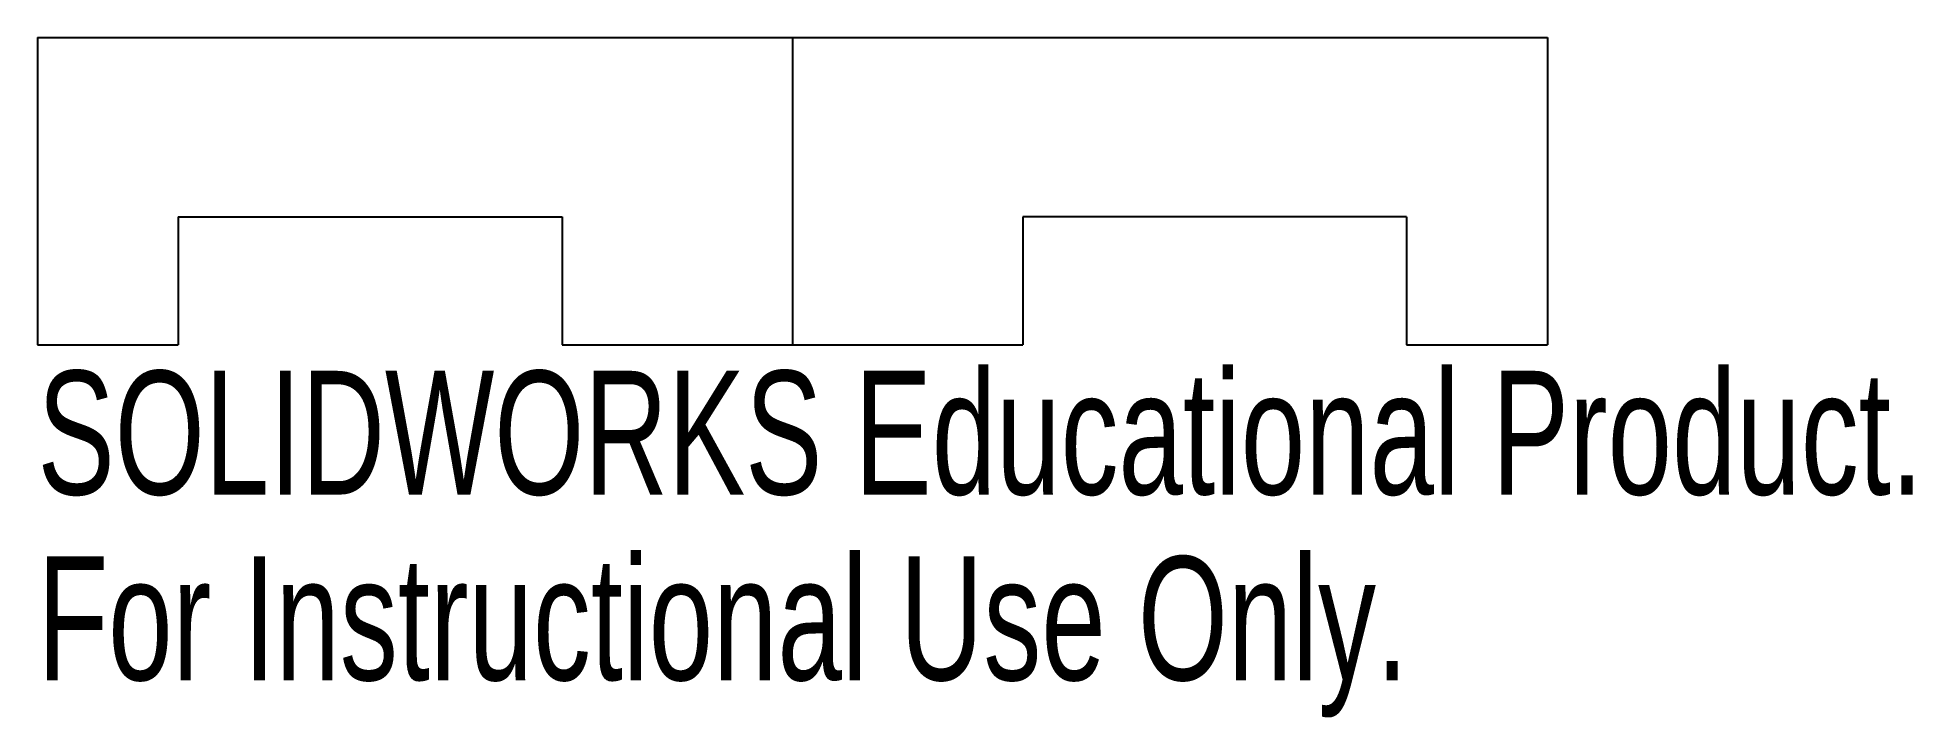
# Model space of a CAD drawing. Header units: millimetres. Extents: x -19.1 to 54.2, y -18 to 8.6.
import ezdxf

# ---------------------------------------------------------------- set-up
doc = ezdxf.new("R2010")
doc.units = ezdxf.units.MM
doc.linetypes.add('CENTERX2', pattern=[20.32, 12.7, -2.54, 2.54, -2.54])
doc.styles.add('SLDTEXTSTYLE0', font='TXT', dxfattribs={"width": 0.7})

msp = doc.modelspace()

# ---------------------------------------------------------------- linework, layer by layer
at = {"color": 7, "linetype": 'Continuous'}
for p, q in [((-19.111, 8.607), (39.889, 8.607)), ((-19.111, 8.607), (-19.111, -3.393)), ((39.889, 8.607), (39.889, -3.393)), ((-13.611, 1.607), (1.389, 1.607)), ((-13.611, 1.607), (-13.611, -3.393)), ((1.389, 1.607), (1.389, -3.393)), ((19.389, 1.607), (19.389, -3.393)), ((34.389, 1.607), (19.389, 1.607)), ((34.389, 1.607), (34.389, -3.393)), ((-19.111, -3.393), (-13.611, -3.393)), ((1.389, -3.393), (19.389, -3.393)), ((34.389, -3.393), (39.889, -3.393))]:
    msp.add_line(p, q, dxfattribs=at)
at = {"color": 7, "linetype": 'CENTERX2'}
msp.add_line((10.389, 8.607), (10.389, -3.393), dxfattribs=at)

# ---------------------------------------------------------------- texts
at = {"color": 7, "linetype": 'Continuous', "char_height": 4.83362, "attachment_point": 1, "style": 'SLDTEXTSTYLE0'}
for s, insert in [('SOLIDWORKS Educational Product.', (-19.111, -4.412)), ('For Instructional Use Only.', (-19.111, -11.663))]:
    msp.add_mtext(s, dxfattribs=dict(at, insert=insert))

doc.saveas('drawing.dxf')
